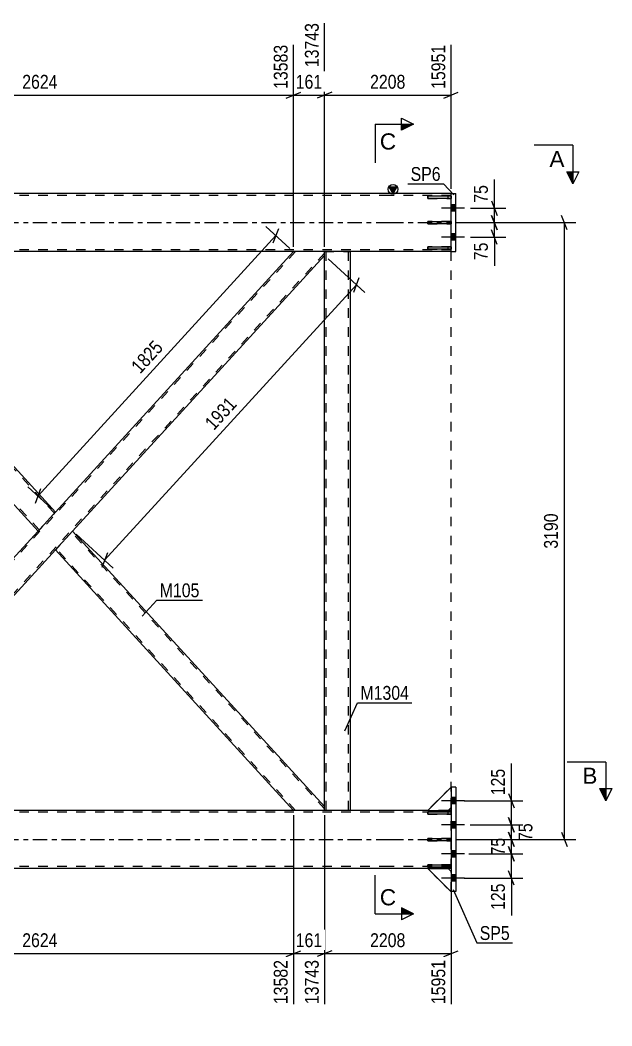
# Model space of a CAD drawing. Header units: millimetres. Extents: x 0 to 841, y 0 to 594.
# Drawn here: x 558.9 to 681.4, y 260.9 to 468.9 of the extents above; entities that cross this region are included whole.
import ezdxf

# ---------------------------------------------------------------- set-up
doc = ezdxf.new("R2010")
doc.units = ezdxf.units.MM
doc.linetypes.add('DXK_LINE_DOT2', pattern=[3.9198, 1.9599, -1.9599])
doc.linetypes.add('DXK_LINE_DOT3', pattern=[5.9187, 2.979, -0.9799, 0.9799, -0.9799])
doc.styles.add('Arial', font='ARIAL.TTF', dxfattribs={"height": 0.2})
doc.styles.add('Arial Narrow', font='ARIALN.TTF', dxfattribs={"height": 0.2})

# ---------------------------------------------------------------- blocks, each defined once
blk = doc.blocks.new('Part-122615941-4406 - 4343')
at = {"color": 2, "linetype": 'Continuous'}
for p, q in [((643.32, 422.03), (648.12, 422.03)), ((643.32, 421.55), (643.32, 422.03)), ((648.12, 421.55), (643.32, 421.55)), ((648.12, 422.03), (648.12, 421.55))]:
    blk.add_line(p, q, dxfattribs=at)
at = {"color": 7, "linetype": 'DXK_LINE_DOT2'}
blk.add_line((647.52, 421.55), (647.52, 422.03), dxfattribs=at)
blk = doc.blocks.new('Part-122615941-4445 - 4343')
at = {"color": 2, "linetype": 'Continuous'}
for p, q in [((648.12, 310.25), (643.32, 305.45)), ((647.52, 305.45), (648.12, 306.05)), ((643.32, 305.45), (647.52, 305.45))]:
    blk.add_line(p, q, dxfattribs=at)
at = {"color": 7, "linetype": 'DXK_LINE_DOT2'}
blk.add_line((648.12, 306.05), (648.12, 310.25), dxfattribs=at)
blk = doc.blocks.new('Part-122615941-4446 - 4343')
at = {"color": 7, "linetype": 'DXK_LINE_DOT2'}
for p, q in [((648.12, 310.25), (643.32, 305.45)), ((648.12, 306.05), (648.12, 310.25)), ((647.52, 305.45), (648.12, 306.05)), ((643.32, 305.45), (647.52, 305.45))]:
    blk.add_line(p, q, dxfattribs=at)
blk = doc.blocks.new('Part-122615941-4447 - 4343')
at = {"color": 2, "linetype": 'Continuous'}
for p, q in [((643.32, 293.42), (647.52, 293.42)), ((648.12, 288.62), (643.32, 293.42)), ((647.52, 293.42), (648.12, 292.82)), ((648.12, 288.62), (648.12, 288.65))]:
    blk.add_line(p, q, dxfattribs=at)
at = {"color": 7, "linetype": 'DXK_LINE_DOT2'}
blk.add_line((648.12, 288.65), (648.12, 292.82), dxfattribs=at)
blk = doc.blocks.new('Part-122615941-4448 - 4343')
at = {"color": 7, "linetype": 'DXK_LINE_DOT2'}
for p, q in [((643.32, 293.42), (647.52, 293.42)), ((648.12, 288.62), (643.32, 293.42)), ((647.52, 293.42), (648.12, 292.82)), ((648.12, 292.82), (648.12, 288.62))]:
    blk.add_line(p, q, dxfattribs=at)
blk = doc.blocks.new('Part-122615941-4449 - 4343')
at = {"color": 7, "linetype": 'DXK_LINE_DOT2'}
for p, q in [((648.12, 299.66), (643.32, 299.66)), ((643.32, 299.66), (643.32, 299.18)), ((647.52, 299.18), (647.52, 299.66)), ((648.12, 299.18), (648.12, 299.66)), ((643.32, 299.18), (648.12, 299.18))]:
    blk.add_line(p, q, dxfattribs=at)
blk = doc.blocks.new('Bolt-122615941-4385 - 4343')
at = {"linetype": 'Continuous'}
for points in [[(648.12, 308.11), (648.12, 306.79), (649.12, 306.79), (649.12, 308.11)], [(648.12, 308.11), (648.12, 306.79), (649.12, 306.79), (649.12, 308.11)], [(648.12, 308.11), (648.12, 306.79), (649.12, 306.79), (649.12, 308.11)], [(648.12, 303.11), (648.12, 301.79), (649.12, 301.79), (649.12, 303.11)], [(648.12, 303.11), (648.12, 301.79), (649.12, 301.79), (649.12, 303.11)], [(648.12, 297.11), (648.12, 295.79), (649.12, 295.79), (649.12, 297.11)], [(648.12, 297.11), (648.12, 295.79), (649.12, 295.79), (649.12, 297.11)], [(648.12, 292.11), (648.12, 290.79), (649.12, 290.79), (649.12, 292.11)], [(648.12, 292.11), (648.12, 290.79), (649.12, 290.79), (649.12, 292.11)], [(648.12, 292.11), (648.12, 290.79), (649.12, 290.79), (649.12, 292.11)]]:
    blk.add_hatch(color=1, dxfattribs=at).paths.add_polyline_path(points)
at = {"color": 1, "linetype": 'Continuous'}
for p, q in [((649.12, 308.11), (648.12, 308.11)), ((649.12, 308.11), (648.12, 308.11)), ((649.12, 308.11), (648.12, 308.11)), ((650.88, 307.45), (646.12, 307.45)), ((650.88, 307.45), (646.12, 307.45)), ((650.88, 307.45), (646.12, 307.45)), ((649.12, 306.79), (648.12, 306.79)), ((649.12, 306.79), (648.12, 306.79)), ((649.12, 306.79), (648.12, 306.79)), ((650.88, 302.45), (646.12, 302.45)), ((650.88, 302.45), (646.12, 302.45)), ((649.12, 303.11), (648.12, 303.11)), ((649.12, 303.11), (648.12, 303.11)), ((649.12, 301.79), (648.12, 301.79)), ((649.12, 301.79), (648.12, 301.79)), ((650.88, 296.45), (646.12, 296.45)), ((650.88, 296.45), (646.12, 296.45)), ((649.12, 297.11), (648.12, 297.11)), ((649.12, 297.11), (648.12, 297.11)), ((649.12, 295.79), (648.12, 295.79)), ((649.12, 295.79), (648.12, 295.79)), ((650.88, 291.45), (646.12, 291.45)), ((650.88, 291.45), (646.12, 291.45)), ((650.88, 291.45), (646.12, 291.45)), ((649.12, 292.11), (648.12, 292.11)), ((649.12, 292.11), (648.12, 292.11)), ((649.12, 292.11), (648.12, 292.11)), ((649.12, 290.79), (648.12, 290.79)), ((649.12, 290.79), (648.12, 290.79)), ((649.12, 290.79), (648.12, 290.79))]:
    blk.add_line(p, q, dxfattribs=at)
blk = doc.blocks.new('Part-122615941-4450 - 4343')
at = {"color": 7, "linetype": 'DXK_LINE_DOT2'}
for p, q in [((648.12, 294.16), (643.32, 294.16)), ((643.32, 294.16), (643.32, 293.68)), ((643.32, 293.68), (648.12, 293.68)), ((647.52, 293.68), (647.52, 294.16)), ((648.12, 293.68), (648.12, 294.16))]:
    blk.add_line(p, q, dxfattribs=at)
blk = doc.blocks.new('Bolt-122615941-4386 - 4343')
at = {"linetype": 'Continuous'}
for points in [[(648.12, 430.71), (648.12, 429.39), (649.12, 429.39), (649.12, 430.71)], [(648.12, 430.71), (648.12, 429.39), (649.12, 429.39), (649.12, 430.71)], [(648.12, 424.71), (648.12, 423.39), (649.12, 423.39), (649.12, 424.71)], [(648.12, 424.71), (648.12, 423.39), (649.12, 423.39), (649.12, 424.71)]]:
    blk.add_hatch(color=1, dxfattribs=at).paths.add_polyline_path(points)
at = {"color": 1, "linetype": 'Continuous'}
for p, q in [((650.88, 430.05), (646.12, 430.05)), ((650.88, 430.05), (646.12, 430.05)), ((649.12, 430.71), (648.12, 430.71)), ((649.12, 430.71), (648.12, 430.71)), ((649.12, 429.39), (648.12, 429.39)), ((649.12, 429.39), (648.12, 429.39)), ((649.12, 424.71), (648.12, 424.71)), ((649.12, 424.71), (648.12, 424.71)), ((650.88, 424.05), (646.12, 424.05)), ((650.88, 424.05), (646.12, 424.05)), ((649.12, 423.39), (648.12, 423.39)), ((649.12, 423.39), (648.12, 423.39))]:
    blk.add_line(p, q, dxfattribs=at)
blk = doc.blocks.new('Part-122615941-4391 - 4343')
at = {"color": 7, "linetype": 'DXK_LINE_DOT2'}
for p, q in [((635.22, 305.05), (147.27, 305.05)), ((648.12, 305.05), (635.32, 305.05)), ((647.52, 305.45), (643.32, 305.45)), ((648.12, 293.45), (648.12, 305.45)), ((635.22, 293.85), (147.27, 293.85)), ((648.12, 293.85), (635.32, 293.85))]:
    blk.add_line(p, q, dxfattribs=at)
at = {"color": 2, "linetype": 'Continuous'}
for p, q in [((635.22, 305.45), (514.41, 305.45)), ((643.32, 305.45), (635.32, 305.45)), ((648.12, 305.45), (647.52, 305.45)), ((635.22, 293.45), (147.27, 293.45)), ((648.12, 293.45), (635.32, 293.45))]:
    blk.add_line(p, q, dxfattribs=at)
at = {"color": 7, "linetype": 'DXK_LINE_DOT3'}
for p, q in [((147.27, 299.45), (635.22, 299.45)), ((635.32, 299.45), (648.12, 299.45))]:
    blk.add_line(p, q, dxfattribs=at)
blk = doc.blocks.new('Part-122615941-4396 - 4343')
at = {"linetype": 'Continuous'}
blk.add_hatch(color=2, dxfattribs=at).paths.add_polyline_path([(636.12, 433.05), (635.32, 434.45), (636.92, 434.45)])
at = {"color": 2, "linetype": 'Continuous'}
for p, q in [((635.22, 433.05), (514.41, 433.05)), ((636.12, 433.05), (635.32, 434.45)), ((635.32, 434.45), (636.92, 434.45)), ((648.12, 433.05), (635.32, 433.05)), ((636.92, 434.45), (636.12, 433.05)), ((635.22, 421.05), (147.27, 421.05)), ((648.12, 421.05), (635.32, 421.05))]:
    blk.add_line(p, q, dxfattribs=at)
at = {"color": 7, "linetype": 'DXK_LINE_DOT2'}
for p, q in [((648.12, 421.05), (648.12, 433.05)), ((635.22, 432.65), (147.27, 432.65)), ((648.12, 432.65), (635.32, 432.65)), ((635.22, 421.45), (147.27, 421.45)), ((648.12, 421.45), (635.32, 421.45))]:
    blk.add_line(p, q, dxfattribs=at)
at = {"color": 7, "linetype": 'DXK_LINE_DOT3'}
for p, q in [((147.27, 427.05), (635.22, 427.05)), ((635.32, 427.05), (648.12, 427.05))]:
    blk.add_line(p, q, dxfattribs=at)
at = {"color": 2, "linetype": 'Continuous'}
blk.add_circle((636.12, 433.95), 1, dxfattribs=at)
blk = doc.blocks.new('Part-122615941-4403 - 4343')
at = {"color": 7, "linetype": 'DXK_LINE_DOT2'}
for p, q in [((648.12, 422.03), (643.32, 422.03)), ((643.32, 422.03), (643.32, 421.55)), ((643.32, 421.55), (648.12, 421.55)), ((647.52, 421.55), (647.52, 422.03)), ((648.12, 421.55), (648.12, 422.03))]:
    blk.add_line(p, q, dxfattribs=at)
blk = doc.blocks.new('Part-122615941-4404 - 4343')
at = {"color": 7, "linetype": 'DXK_LINE_DOT2'}
for p, q in [((648.12, 432.55), (643.32, 432.55)), ((643.32, 432.55), (643.32, 432.07)), ((643.32, 432.07), (648.12, 432.07)), ((647.52, 432.07), (647.52, 432.55)), ((648.12, 432.07), (648.12, 432.55))]:
    blk.add_line(p, q, dxfattribs=at)
blk = doc.blocks.new('Part-122615941-4405 - 4343')
at = {"color": 7, "linetype": 'DXK_LINE_DOT2'}
for p, q in [((648.12, 427.29), (643.32, 427.29)), ((643.32, 427.29), (643.32, 426.81)), ((643.32, 426.81), (648.12, 426.81)), ((647.52, 426.81), (647.52, 427.29)), ((648.12, 426.81), (648.12, 427.29))]:
    blk.add_line(p, q, dxfattribs=at)
blk = doc.blocks.new('Part-122615941-4407 - 4343')
at = {"color": 2, "linetype": 'Continuous'}
for p, q in [((648.12, 432.55), (643.32, 432.55)), ((643.32, 432.07), (643.32, 432.55)), ((648.12, 432.07), (643.32, 432.07)), ((648.12, 432.55), (648.12, 432.07))]:
    blk.add_line(p, q, dxfattribs=at)
at = {"color": 7, "linetype": 'DXK_LINE_DOT2'}
blk.add_line((647.52, 432.07), (647.52, 432.55), dxfattribs=at)
blk = doc.blocks.new('Part-122615941-4408 - 4343')
at = {"color": 2, "linetype": 'Continuous'}
for p, q in [((643.32, 427.29), (648.12, 427.29)), ((643.32, 426.81), (643.32, 427.29)), ((648.12, 426.81), (643.32, 426.81)), ((648.12, 427.29), (648.12, 426.81))]:
    blk.add_line(p, q, dxfattribs=at)
at = {"color": 7, "linetype": 'DXK_LINE_DOT2'}
blk.add_line((647.52, 426.81), (647.52, 427.29), dxfattribs=at)
blk = doc.blocks.new('Part-122615941-4451 - 4343')
at = {"color": 7, "linetype": 'DXK_LINE_DOT2'}
for p, q in [((648.12, 305.16), (643.32, 305.16)), ((643.32, 305.16), (643.32, 304.68)), ((643.32, 304.68), (648.12, 304.68)), ((647.52, 304.68), (647.52, 305.16)), ((648.12, 304.68), (648.12, 305.16))]:
    blk.add_line(p, q, dxfattribs=at)
blk = doc.blocks.new('Part-122615941-4452 - 4343')
at = {"color": 2, "linetype": 'Continuous'}
for p, q in [((643.32, 299.66), (648.12, 299.66)), ((643.32, 299.18), (643.32, 299.66)), ((648.12, 299.66), (648.12, 299.18)), ((648.12, 299.18), (643.32, 299.18))]:
    blk.add_line(p, q, dxfattribs=at)
at = {"color": 7, "linetype": 'DXK_LINE_DOT2'}
blk.add_line((647.52, 299.18), (647.52, 299.66), dxfattribs=at)
blk = doc.blocks.new('Part-122615941-4453 - 4343')
at = {"color": 2, "linetype": 'Continuous'}
for p, q in [((643.32, 294.16), (648.12, 294.16)), ((643.32, 293.68), (643.32, 294.16)), ((648.12, 293.68), (643.32, 293.68)), ((648.12, 294.16), (648.12, 293.68))]:
    blk.add_line(p, q, dxfattribs=at)
at = {"color": 7, "linetype": 'DXK_LINE_DOT2'}
blk.add_line((647.52, 293.68), (647.52, 294.16), dxfattribs=at)
blk = doc.blocks.new('Part-122615941-4454 - 4343')
at = {"color": 2, "linetype": 'Continuous'}
for p, q in [((643.32, 305.16), (648.12, 305.16)), ((643.32, 304.68), (643.32, 305.16)), ((648.12, 304.68), (643.32, 304.68)), ((648.12, 305.16), (648.12, 304.68))]:
    blk.add_line(p, q, dxfattribs=at)
at = {"color": 7, "linetype": 'DXK_LINE_DOT2'}
blk.add_line((647.52, 304.68), (647.52, 305.16), dxfattribs=at)
blk = doc.blocks.new('Part-122615941-4469 - 4343')
at = {"color": 2, "linetype": 'Continuous'}
for p, q in [((649.12, 310.25), (648.12, 310.25)), ((648.12, 310.25), (648.12, 288.65)), ((649.12, 310.25), (649.12, 288.65)), ((649.12, 288.65), (648.12, 288.65))]:
    blk.add_line(p, q, dxfattribs=at)
blk = doc.blocks.new('Part-122615941-4474 - 4343')
at = {"color": 2, "linetype": 'Continuous'}
for p, q in [((648.12, 421.05), (648.12, 433.05)), ((648.12, 433.05), (649.12, 433.05)), ((649.12, 421.05), (649.12, 433.05)), ((648.12, 421.05), (649.12, 421.05))]:
    blk.add_line(p, q, dxfattribs=at)
blk = doc.blocks.new('Part-122615941-4479 - 4343')
at = {"color": 2, "linetype": 'Continuous'}
for p, q in [((569.82, 363.25), (566.24, 359.34)), ((621.94, 306.25), (569.82, 363.25)), ((615.51, 305.45), (566.24, 359.34)), ((621.94, 305.45), (621.94, 306.25))]:
    blk.add_line(p, q, dxfattribs=at)
at = {"color": 7, "linetype": 'DXK_LINE_DOT2'}
for p, q in [((621.94, 305.77), (569.6, 363.01)), ((566.46, 359.57), (566.48, 359.59)), ((615.95, 305.45), (566.46, 359.57)), ((621.94, 305.45), (615.51, 305.45)), ((621.94, 305.45), (621.94, 305.48))]:
    blk.add_line(p, q, dxfattribs=at)
blk = doc.blocks.new('Part-122615941-4521 - 4343')
at = {"color": 7, "linetype": 'DXK_LINE_DOT2'}
for p, q in [((621.94, 421.05), (627.22, 421.05)), ((621.94, 420.25), (621.94, 421.05)), ((622.26, 305.45), (622.26, 421.05)), ((626.9, 305.45), (626.9, 421.05)), ((621.94, 305.45), (621.94, 306.25)), ((627.22, 305.45), (621.94, 305.45))]:
    blk.add_line(p, q, dxfattribs=at)
at = {"color": 2, "linetype": 'Continuous'}
for p, q in [((627.22, 421.05), (627.22, 305.45)), ((621.94, 306.25), (621.94, 420.25))]:
    blk.add_line(p, q, dxfattribs=at)
blk = doc.blocks.new('Part-122615941-4536 - 4343')
at = {"color": 7, "linetype": 'DXK_LINE_DOT2'}
for p, q in [((615.95, 421.05), (510.55, 305.77)), ((621.94, 420.72), (516.54, 305.45)), ((621.94, 421.05), (615.51, 421.05)), ((566.24, 367.16), (562.67, 363.25)), ((569.82, 363.25), (566.24, 359.34)), ((511.08, 306.83), (510.55, 306.25)), ((510.55, 305.45), (510.55, 306.25)), ((516.97, 305.45), (510.55, 305.45))]:
    blk.add_line(p, q, dxfattribs=at)
at = {"color": 2, "linetype": 'Continuous'}
for p, q in [((615.51, 421.05), (566.24, 367.16)), ((621.94, 420.25), (621.94, 421.05)), ((621.94, 420.25), (569.82, 363.25)), ((562.67, 363.25), (511.08, 306.83)), ((566.24, 359.34), (516.97, 305.45))]:
    blk.add_line(p, q, dxfattribs=at)
blk = doc.blocks.new('Part-122615941-4541 - 4343')
at = {"color": 2, "linetype": 'Continuous'}
for p, q in [((510.55, 420.25), (510.55, 421.05)), ((516.97, 421.05), (516.11, 421.05)), ((566.24, 367.16), (516.97, 421.05)), ((562.67, 363.25), (510.55, 420.25)), ((565.81, 366.69), (562.67, 363.25)), ((566.24, 367.16), (565.81, 366.69))]:
    blk.add_line(p, q, dxfattribs=at)
at = {"color": 7, "linetype": 'DXK_LINE_DOT2'}
for p, q in [((516.11, 421.05), (510.55, 421.05)), ((562.88, 363.49), (510.55, 420.72)), ((566.03, 366.92), (516.54, 421.05)), ((566.21, 367.12), (565.81, 366.69)), ((562.88, 363.49), (562.9, 363.5))]:
    blk.add_line(p, q, dxfattribs=at)
blk = doc.blocks.new('Line-122615941-5343 - 4343')
at = {"color": 1, "linetype": 'DXK_LINE_DOT2'}
blk.add_line((648.12, 305.45), (648.12, 421.05), dxfattribs=at)
blk = doc.blocks.new('StraightDimension-122615941-10206 - 4343')
at = {"color": 7, "linetype": 'Continuous'}
for p, q in [((660.01, 303.95), (661.21, 300.95)), ((652.07, 302.45), (663.46, 302.45)), ((660.61, 299.45), (660.61, 302.45)), ((661.21, 297.95), (660.01, 300.95)), ((649.12, 299.45), (663.46, 299.45))]:
    blk.add_line(p, q, dxfattribs=at)
at = {"color": 0}
blk.add_wipeout([(665.56, 303.38), (661.36, 303.38), (661.36, 298.52), (665.56, 298.52)], dxfattribs=at)
at = {"color": 3, "style": 'Arial Narrow'}
blk.add_text('75', height=2.863, rotation=90.0002, dxfattribs=at).set_placement((664.96, 299.12))
blk = doc.blocks.new('StraightDimension-122615941-6957 - 4343')
at = {"color": 7, "linetype": 'Continuous'}
for p, q in [((621.94, 304.45), (621.94, 265.37)), ((648.12, 292.42), (648.12, 265.37)), ((623.44, 276.41), (620.44, 275.21)), ((621.94, 275.81), (648.12, 275.81)), ((646.62, 275.21), (649.62, 276.41))]:
    blk.add_line(p, q, dxfattribs=at)
at = {"color": 0}
blk.add_wipeout([(639.28, 276.56), (639.28, 280.76), (630.77, 280.76), (630.77, 276.56)], dxfattribs=at)
at = {"color": 0, "linetype": 'Continuous'}
blk.add_wipeout([(647.52, 275.11), (643.32, 275.11), (643.32, 264.77), (647.52, 264.77)], dxfattribs=at)
at = {"color": 3, "style": 'Arial Narrow'}
blk.add_text('2208', height=2.863, dxfattribs=at).set_placement((631.37, 277.16))
at = {"color": 3, "linetype": 'Continuous', "style": 'Arial Narrow'}
blk.add_text('15951', height=2.863, rotation=90.0002, dxfattribs=at).set_placement((646.92, 265.37))
blk = doc.blocks.new('StraightDimension-122615941-4584 - 4343')
at = {"color": 7, "linetype": 'Continuous'}
for p, q in [((622.68, 419.57), (630.32, 412.58)), ((576.43, 357.2), (628.55, 414.2)), ((627.98, 412.69), (629.12, 415.71)), ((570.56, 362.57), (578.2, 355.58)), ((577, 358.71), (575.86, 355.69))]:
    blk.add_line(p, q, dxfattribs=at)
at = {"color": 0}
blk.add_wipeout([(604.81, 389.35), (601.71, 392.18), (595.97, 385.9), (599.07, 383.07)], dxfattribs=at)
at = {"color": 3, "style": 'Arial Narrow'}
blk.add_text('1931', height=2.863, rotation=47.5612, dxfattribs=at).set_placement((599.03, 383.92))
blk = doc.blocks.new('StraightDimension-122615941-4990 - 4343')
at = {"color": 7, "linetype": 'Continuous'}
for p, q in [((656.49, 431.55), (657.69, 428.55)), ((652.12, 430.05), (659.49, 430.05)), ((657.09, 427.05), (657.09, 430.05)), ((649.12, 427.05), (659.49, 427.05)), ((657.69, 425.55), (656.49, 428.55))]:
    blk.add_line(p, q, dxfattribs=at)
at = {"color": 0}
blk.add_wipeout([(656.34, 435.43), (652.14, 435.43), (652.14, 430.57), (656.34, 430.57)], dxfattribs=at)
at = {"color": 7, "linetype": 'Continuous'}
blk.add_line((657.09, 430.05), (657.09, 435.95), dxfattribs=at)
blk.add_line((657.09, 430.05), (657.09, 435.95), dxfattribs=at)
at = {"color": 3, "style": 'Arial Narrow'}
blk.add_text('75', height=2.863, rotation=90.0002, dxfattribs=at).set_placement((655.74, 431.17))
blk = doc.blocks.new('StraightDimension-122615941-4999 - 4343')
at = {"color": 7, "linetype": 'Continuous'}
for p, q in [((649.12, 427.05), (659.49, 427.05)), ((656.49, 428.55), (657.69, 425.55)), ((657.09, 424.05), (657.09, 427.05)), ((657.69, 422.55), (656.49, 425.55)), ((652.12, 424.05), (659.49, 424.05))]:
    blk.add_line(p, q, dxfattribs=at)
at = {"color": 0}
blk.add_wipeout([(656.34, 423.52), (652.14, 423.52), (652.14, 418.67), (656.34, 418.67)], dxfattribs=at)
at = {"color": 7, "linetype": 'Continuous'}
blk.add_line((657.09, 424.05), (657.09, 418.14), dxfattribs=at)
blk.add_line((657.09, 424.05), (657.09, 418.14), dxfattribs=at)
at = {"color": 3, "style": 'Arial Narrow'}
blk.add_text('75', height=2.863, rotation=90.0002, dxfattribs=at).set_placement((655.74, 419.27))
blk = doc.blocks.new('StraightDimension-122615941-5046 - 4343')
at = {"color": 7, "linetype": 'Continuous'}
for p, q in [((614.78, 421.72), (609.79, 426.28)), ((611.32, 422.85), (612.46, 425.87)), ((562.62, 370.47), (611.89, 424.36)), ((565.51, 367.84), (560.52, 372.39)), ((563.19, 371.98), (562.05, 368.96))]:
    blk.add_line(p, q, dxfattribs=at)
at = {"color": 0}
blk.add_wipeout([(589.58, 401.06), (586.48, 403.9), (580.73, 397.61), (583.83, 394.78)], dxfattribs=at)
at = {"color": 3, "style": 'Arial Narrow'}
blk.add_text('1825', height=2.863, rotation=47.5612, dxfattribs=at).set_placement((583.79, 395.63))
blk = doc.blocks.new('StraightDimension-122615941-6958 - 4343')
at = {"color": 7, "linetype": 'Continuous'}
for p, q in [((615.51, 304.45), (615.51, 265.37)), ((621.94, 304.45), (621.94, 265.37)), ((614.01, 275.21), (617.01, 276.41)), ((615.51, 275.81), (621.94, 275.81)), ((623.44, 276.41), (620.44, 275.21))]:
    blk.add_line(p, q, dxfattribs=at)
at = {"color": 0}
blk.add_wipeout([(622.07, 276.56), (622.07, 280.76), (615.38, 280.76), (615.38, 276.56)], dxfattribs=at)
at = {"color": 0, "linetype": 'Continuous'}
blk.add_wipeout([(621.34, 275.11), (617.14, 275.11), (617.14, 264.77), (621.34, 264.77)], dxfattribs=at)
at = {"color": 3, "style": 'Arial Narrow'}
blk.add_text('161', height=2.863, dxfattribs=at).set_placement((615.98, 277.16))
at = {"color": 3, "linetype": 'Continuous', "style": 'Arial Narrow'}
blk.add_text('13743', height=2.863, rotation=90.0002, dxfattribs=at).set_placement((620.74, 265.37))
blk = doc.blocks.new('StraightDimension-122615941-6959 - 4343')
at = {"color": 7, "linetype": 'Continuous'}
for p, q in [((510.55, 304.45), (510.55, 260.87)), ((615.51, 304.45), (615.51, 265.37)), ((512.05, 276.41), (509.05, 275.21)), ((510.55, 275.81), (615.51, 275.81)), ((614.01, 275.21), (617.01, 276.41))]:
    blk.add_line(p, q, dxfattribs=at)
at = {"color": 0}
blk.add_wipeout([(567.29, 276.56), (567.29, 280.76), (558.78, 280.76), (558.78, 276.56)], dxfattribs=at)
at = {"color": 0, "linetype": 'Continuous'}
blk.add_wipeout([(614.91, 275.11), (610.71, 275.11), (610.71, 264.77), (614.91, 264.77)], dxfattribs=at)
at = {"color": 3, "style": 'Arial Narrow'}
blk.add_text('2624', height=2.863, dxfattribs=at).set_placement((559.38, 277.16))
at = {"color": 3, "linetype": 'Continuous', "style": 'Arial Narrow'}
blk.add_text('13582', height=2.863, rotation=90.0002, dxfattribs=at).set_placement((614.31, 265.37))
blk = doc.blocks.new('StraightDimension-122615941-7242 - 4343')
at = {"color": 7, "linetype": 'Continuous'}
for p, q in [((621.94, 422.05), (621.94, 468.35)), ((648.12, 434.05), (648.12, 463.85)), ((623.44, 454.01), (620.44, 452.81)), ((646.62, 452.81), (649.62, 454.01)), ((621.94, 453.41), (648.12, 453.41))]:
    blk.add_line(p, q, dxfattribs=at)
at = {"color": 0, "linetype": 'Continuous'}
blk.add_wipeout([(647.52, 464.45), (643.32, 464.45), (643.32, 454.11), (647.52, 454.11)], dxfattribs=at)
at = {"color": 0}
blk.add_wipeout([(639.28, 454.16), (639.28, 458.36), (630.77, 458.36), (630.77, 454.16)], dxfattribs=at)
at = {"color": 3, "linetype": 'Continuous', "style": 'Arial Narrow'}
blk.add_text('15951', height=2.863, rotation=90.0002, dxfattribs=at).set_placement((646.92, 454.71))
at = {"color": 3, "style": 'Arial Narrow'}
blk.add_text('2208', height=2.863, dxfattribs=at).set_placement((631.37, 454.76))
blk = doc.blocks.new('StraightDimension-122615941-7243 - 4343')
at = {"color": 7, "linetype": 'Continuous'}
for p, q in [((621.94, 422.05), (621.94, 468.35)), ((615.51, 422.05), (615.51, 463.85)), ((614.01, 452.81), (617.01, 454.01)), ((623.44, 454.01), (620.44, 452.81)), ((615.51, 453.41), (621.94, 453.41))]:
    blk.add_line(p, q, dxfattribs=at)
at = {"color": 0}
blk.add_wipeout([(622.07, 454.16), (622.07, 458.36), (615.38, 458.36), (615.38, 454.16)], dxfattribs=at)
at = {"color": 0, "linetype": 'Continuous'}
blk.add_wipeout([(621.34, 468.95), (617.14, 468.95), (617.14, 458.61), (621.34, 458.61)], dxfattribs=at)
at = {"color": 3, "linetype": 'Continuous', "style": 'Arial Narrow'}
blk.add_text('13743', height=2.863, rotation=90.0002, dxfattribs=at).set_placement((620.74, 459.21))
at = {"color": 3, "style": 'Arial Narrow'}
blk.add_text('161', height=2.863, dxfattribs=at).set_placement((615.98, 454.76))
blk = doc.blocks.new('StraightDimension-122615941-7244 - 4343')
at = {"color": 7, "linetype": 'Continuous'}
for p, q in [((510.55, 422.05), (510.55, 463.85)), ((615.51, 422.05), (615.51, 463.85)), ((512.05, 454.01), (509.05, 452.81)), ((614.01, 452.81), (617.01, 454.01)), ((510.55, 453.41), (615.51, 453.41))]:
    blk.add_line(p, q, dxfattribs=at)
at = {"color": 0, "linetype": 'Continuous'}
blk.add_wipeout([(614.91, 464.45), (610.71, 464.45), (610.71, 454.11), (614.91, 454.11)], dxfattribs=at)
at = {"color": 0}
blk.add_wipeout([(567.29, 454.16), (567.29, 458.36), (558.78, 458.36), (558.78, 454.16)], dxfattribs=at)
at = {"color": 3, "linetype": 'Continuous', "style": 'Arial Narrow'}
blk.add_text('13583', height=2.863, rotation=90.0002, dxfattribs=at).set_placement((614.31, 454.71))
at = {"color": 3, "style": 'Arial Narrow'}
blk.add_text('2624', height=2.863, dxfattribs=at).set_placement((559.38, 454.76))
blk = doc.blocks.new('StraightDimension-122615941-10205 - 4343')
at = {"color": 7, "linetype": 'Continuous'}
for p, q in [((660.01, 308.95), (661.21, 305.95)), ((650.86, 307.45), (663.01, 307.45)), ((660.61, 302.45), (660.61, 307.45)), ((661.21, 300.95), (660.01, 303.95)), ((652.07, 302.45), (663.01, 302.45))]:
    blk.add_line(p, q, dxfattribs=at)
at = {"color": 0}
blk.add_wipeout([(659.86, 314.66), (655.66, 314.66), (655.66, 307.97), (659.86, 307.97)], dxfattribs=at)
at = {"color": 7, "linetype": 'Continuous'}
blk.add_line((660.61, 307.45), (660.61, 315.18), dxfattribs=at)
blk.add_line((660.61, 307.45), (660.61, 315.18), dxfattribs=at)
at = {"color": 3, "style": 'Arial Narrow'}
blk.add_text('125', height=2.863, rotation=90.0002, dxfattribs=at).set_placement((659.26, 308.57))
blk = doc.blocks.new('StraightDimension-122615941-10207 - 4343')
at = {"color": 7, "linetype": 'Continuous'}
for p, q in [((660.01, 300.95), (661.21, 297.95)), ((649.12, 299.45), (663.01, 299.45)), ((661.21, 294.95), (660.01, 297.95)), ((660.61, 296.45), (660.61, 299.45)), ((651.83, 296.45), (663.01, 296.45))]:
    blk.add_line(p, q, dxfattribs=at)
at = {"color": 0}
blk.add_wipeout([(659.86, 300.38), (655.66, 300.38), (655.66, 295.52), (659.86, 295.52)], dxfattribs=at)
at = {"color": 3, "style": 'Arial Narrow'}
blk.add_text('75', height=2.863, rotation=90.0002, dxfattribs=at).set_placement((659.26, 296.12))
blk = doc.blocks.new('StraightDimension-122615941-10208 - 4343')
at = {"color": 7, "linetype": 'Continuous'}
for p, q in [((660.01, 297.95), (661.21, 294.95)), ((651.83, 296.45), (663.01, 296.45)), ((660.61, 291.45), (660.61, 296.45)), ((650.86, 291.45), (663.01, 291.45)), ((661.21, 289.95), (660.01, 292.95))]:
    blk.add_line(p, q, dxfattribs=at)
at = {"color": 0}
blk.add_wipeout([(659.86, 290.92), (655.66, 290.92), (655.66, 284.24), (659.86, 284.24)], dxfattribs=at)
at = {"color": 7, "linetype": 'Continuous'}
blk.add_line((660.61, 291.45), (660.61, 283.71), dxfattribs=at)
blk.add_line((660.61, 291.45), (660.61, 283.71), dxfattribs=at)
at = {"color": 3, "style": 'Arial Narrow'}
blk.add_text('125', height=2.863, rotation=90.0002, dxfattribs=at).set_placement((659.26, 284.84))
blk = doc.blocks.new('StraightDimension-122615941-10351 - 4343')
at = {"color": 7, "linetype": 'Continuous'}
for p, q in [((649.12, 427.05), (673.98, 427.05)), ((672.18, 425.55), (670.98, 428.55)), ((671.58, 299.45), (671.58, 427.05)), ((670.98, 300.95), (672.18, 297.95)), ((649.12, 299.45), (673.98, 299.45))]:
    blk.add_line(p, q, dxfattribs=at)
at = {"color": 0}
blk.add_wipeout([(670.83, 367.5), (666.63, 367.5), (666.63, 358.99), (670.83, 358.99)], dxfattribs=at)
at = {"color": 3, "style": 'Arial Narrow'}
blk.add_text('3190', height=2.863, rotation=90.0002, dxfattribs=at).set_placement((670.23, 359.59))
blk = doc.blocks.new('Mark-122615941-4470 - 4343')
at = {"color": 0}
blk.add_wipeout([(645.97, 435.69), (645.97, 438.69), (639.76, 438.69), (639.76, 435.69)], dxfattribs=at)
blk.add_wipeout([(645.97, 435.69), (645.97, 438.69), (639.76, 438.69), (639.76, 435.69)], dxfattribs=at)
at = {"color": 30, "linetype": 'Continuous'}
for p in [(639.16, 435.09), (648.67, 432.82)]:
    blk.add_line(p, (646.57, 435.09), dxfattribs=at)
at = {"color": 3, "style": 'Arial Narrow'}
blk.add_text('SP6', height=2.863, dxfattribs=at).set_placement((639.76, 435.69))
blk = doc.blocks.new('Mark-122615941-4465 - 4343')
at = {"color": 0}
blk.add_wipeout([(660.27, 278.64), (660.27, 281.64), (654.06, 281.64), (654.06, 278.64)], dxfattribs=at)
blk.add_wipeout([(660.27, 278.64), (660.27, 281.64), (654.06, 281.64), (654.06, 278.64)], dxfattribs=at)
at = {"color": 30, "linetype": 'Continuous'}
for p, q in [((648.59, 289.09), (653.46, 278.04)), ((653.46, 278.04), (660.87, 278.04))]:
    blk.add_line(p, q, dxfattribs=at)
at = {"color": 3, "style": 'Arial Narrow'}
blk.add_text('SP5', height=2.863, dxfattribs=at).set_placement((654.06, 278.64))
blk = doc.blocks.new('Mark-122615941-4475 - 4343')
at = {"color": 0}
blk.add_wipeout([(596.07, 349.55), (596.07, 352.55), (587.84, 352.55), (587.84, 349.55)], dxfattribs=at)
blk.add_wipeout([(596.07, 349.55), (596.07, 352.55), (587.84, 352.55), (587.84, 349.55)], dxfattribs=at)
at = {"color": 30, "linetype": 'Continuous'}
for p, q in [((584.23, 345.66), (587.24, 348.95)), ((587.24, 348.95), (596.67, 348.95))]:
    blk.add_line(p, q, dxfattribs=at)
at = {"color": 3, "style": 'Arial Narrow'}
blk.add_text('M105', height=2.863, dxfattribs=at).set_placement((587.84, 349.55))
blk = doc.blocks.new('Mark-122615941-4517 - 4343')
at = {"color": 0}
blk.add_wipeout([(639.43, 328.33), (639.43, 331.33), (629.38, 331.33), (629.38, 328.33)], dxfattribs=at)
blk.add_wipeout([(639.43, 328.33), (639.43, 331.33), (629.38, 331.33), (629.38, 328.33)], dxfattribs=at)
at = {"color": 30, "linetype": 'Continuous'}
for p, q in [((626.13, 321.92), (628.78, 327.73)), ((628.78, 327.73), (640.03, 327.73))]:
    blk.add_line(p, q, dxfattribs=at)
at = {"color": 3, "style": 'Arial Narrow'}
blk.add_text('M1304', height=2.863, dxfattribs=at).set_placement((629.38, 328.33))
blk = doc.blocks.new('SectionMark-122615941-5284 - 4343')
at = {"color": 6, "linetype": 'Continuous'}
for p in [(673.35, 443.05), (674.6, 437.55)]:
    blk.add_line(p, (673.35, 435.05), dxfattribs=at)
at = {"color": 0, "linetype": 'Continuous'}
blk.add_wipeout([(671.6, 438.55), (671.6, 442.05), (668.49, 442.05), (668.49, 438.55)], dxfattribs=at)
at = {"linetype": 'Continuous'}
blk.add_hatch(color=6, dxfattribs=at).paths.add_polyline_path([(672.1, 437.55), (673.35, 437.55), (673.35, 435.05)])
at = {"color": 6, "linetype": 'Continuous'}
for p, q in [((673.35, 443.05), (665.35, 443.05)), ((672.1, 437.55), (674.6, 437.55)), ((673.35, 435.05), (672.1, 437.55))]:
    blk.add_line(p, q, dxfattribs=at)
at = {"color": 3, "linetype": 'Continuous', "style": 'Arial'}
blk.add_text('A', height=3.34, dxfattribs=at).set_placement((668.49, 438.55))
blk = doc.blocks.new('SectionMark-122615941-5276 - 4343')
at = {"linetype": 'Continuous'}
for points in [[(637.89, 446.18), (637.89, 447.43), (640.39, 447.43)], [(637.89, 284.06), (637.89, 285.31), (640.39, 284.06)]]:
    blk.add_hatch(color=6, dxfattribs=at).paths.add_polyline_path(points)
at = {"color": 6, "linetype": 'Continuous'}
for p, q in [((632.39, 447.43), (640.39, 447.43)), ((637.89, 446.18), (637.89, 448.68)), ((637.89, 448.68), (640.39, 447.43)), ((640.39, 447.43), (637.89, 446.18)), ((640.39, 284.06), (637.89, 285.31)), ((637.89, 285.31), (637.89, 282.81)), ((632.39, 284.06), (640.39, 284.06)), ((640.39, 284.06), (637.89, 282.81))]:
    blk.add_line(p, q, dxfattribs=at)
at = {"color": 0, "linetype": 'Continuous'}
for points in [[(636.76, 442.18), (636.76, 445.68), (633.39, 445.68), (633.39, 442.18)], [(636.76, 285.81), (636.76, 289.31), (633.39, 289.31), (633.39, 285.81)]]:
    blk.add_wipeout(points, dxfattribs=at)
at = {"color": 6, "linetype": 'Continuous'}
for p, q in [((632.39, 447.43), (632.39, 439.43)), ((632.39, 284.06), (632.39, 292.06))]:
    blk.add_line(p, q, dxfattribs=at)
at = {"color": 3, "linetype": 'Continuous', "style": 'Arial'}
for p in [(633.39, 442.18), (633.39, 285.81)]:
    blk.add_text('C', height=3.34, dxfattribs=at).set_placement(p)
blk = doc.blocks.new('SectionMark-122615941-5278 - 4343')
at = {"color": 6, "linetype": 'Continuous'}
for p in [(680.17, 315.45), (681.42, 309.95)]:
    blk.add_line(p, (680.17, 307.45), dxfattribs=at)
at = {"color": 0, "linetype": 'Continuous'}
blk.add_wipeout([(678.42, 310.95), (678.42, 314.45), (675.3, 314.45), (675.3, 310.95)], dxfattribs=at)
at = {"linetype": 'Continuous'}
blk.add_hatch(color=6, dxfattribs=at).paths.add_polyline_path([(678.92, 309.95), (680.17, 309.95), (680.17, 307.45)])
at = {"color": 6, "linetype": 'Continuous'}
for p, q in [((680.17, 315.45), (672.17, 315.45)), ((678.92, 309.95), (681.42, 309.95)), ((680.17, 307.45), (678.92, 309.95))]:
    blk.add_line(p, q, dxfattribs=at)
at = {"color": 3, "linetype": 'Continuous', "style": 'Arial'}
blk.add_text('B', height=3.34, dxfattribs=at).set_placement((675.3, 310.95))

msp = doc.modelspace()

# ---------------------------------------------------------------- block references
for name in ['Part-122615941-4396 - 4343', 'Part-122615941-4474 - 4343', 'Part-122615941-4404 - 4343', 'Part-122615941-4407 - 4343', 'Bolt-122615941-4386 - 4343', 'Part-122615941-4405 - 4343', 'Part-122615941-4408 - 4343', 'Part-122615941-4536 - 4343', 'Part-122615941-4541 - 4343', 'Part-122615941-4521 - 4343', 'Part-122615941-4406 - 4343', 'Part-122615941-4403 - 4343', 'Line-122615941-5343 - 4343', 'Part-122615941-4479 - 4343', 'Part-122615941-4445 - 4343', 'Part-122615941-4446 - 4343', 'Part-122615941-4469 - 4343', 'Bolt-122615941-4385 - 4343', 'Part-122615941-4391 - 4343', 'Part-122615941-4451 - 4343', 'Part-122615941-4454 - 4343', 'Part-122615941-4449 - 4343', 'Part-122615941-4452 - 4343', 'Part-122615941-4450 - 4343', 'Part-122615941-4453 - 4343', 'Part-122615941-4447 - 4343', 'Part-122615941-4448 - 4343']:
    msp.add_blockref(name, (0, 0))

# ---------------------------------------------------------------- next in the draw order: block references
for name in ['StraightDimension-122615941-4990 - 4343', 'StraightDimension-122615941-4584 - 4343', 'Mark-122615941-4475 - 4343', 'Mark-122615941-4517 - 4343', 'StraightDimension-122615941-10206 - 4343']:
    msp.add_blockref(name, (0, 0))

# ---------------------------------------------------------------- next in the draw order: block references
for name in ['StraightDimension-122615941-4999 - 4343', 'StraightDimension-122615941-5046 - 4343', 'StraightDimension-122615941-10205 - 4343', 'StraightDimension-122615941-6957 - 4343']:
    msp.add_blockref(name, (0, 0))

# ---------------------------------------------------------------- next in the draw order: block references
for name in ['StraightDimension-122615941-7242 - 4343', 'StraightDimension-122615941-6958 - 4343', 'StraightDimension-122615941-10207 - 4343']:
    msp.add_blockref(name, (0, 0))

# ---------------------------------------------------------------- next in the draw order: block references
for name in ['StraightDimension-122615941-7243 - 4343', 'Mark-122615941-4470 - 4343', 'StraightDimension-122615941-6959 - 4343', 'StraightDimension-122615941-10208 - 4343']:
    msp.add_blockref(name, (0, 0))

# ---------------------------------------------------------------- next in the draw order: block references
for name in ['StraightDimension-122615941-7244 - 4343', 'StraightDimension-122615941-10351 - 4343', 'Mark-122615941-4465 - 4343']:
    msp.add_blockref(name, (0, 0))

# ---------------------------------------------------------------- next in the draw order: block references
msp.add_blockref('SectionMark-122615941-5284 - 4343', (0, 0))

# ---------------------------------------------------------------- next in the draw order: block references
msp.add_blockref('SectionMark-122615941-5276 - 4343', (0, 0))

# ---------------------------------------------------------------- next in the draw order: block references
msp.add_blockref('SectionMark-122615941-5278 - 4343', (0, 0))

doc.saveas('drawing.dxf')
